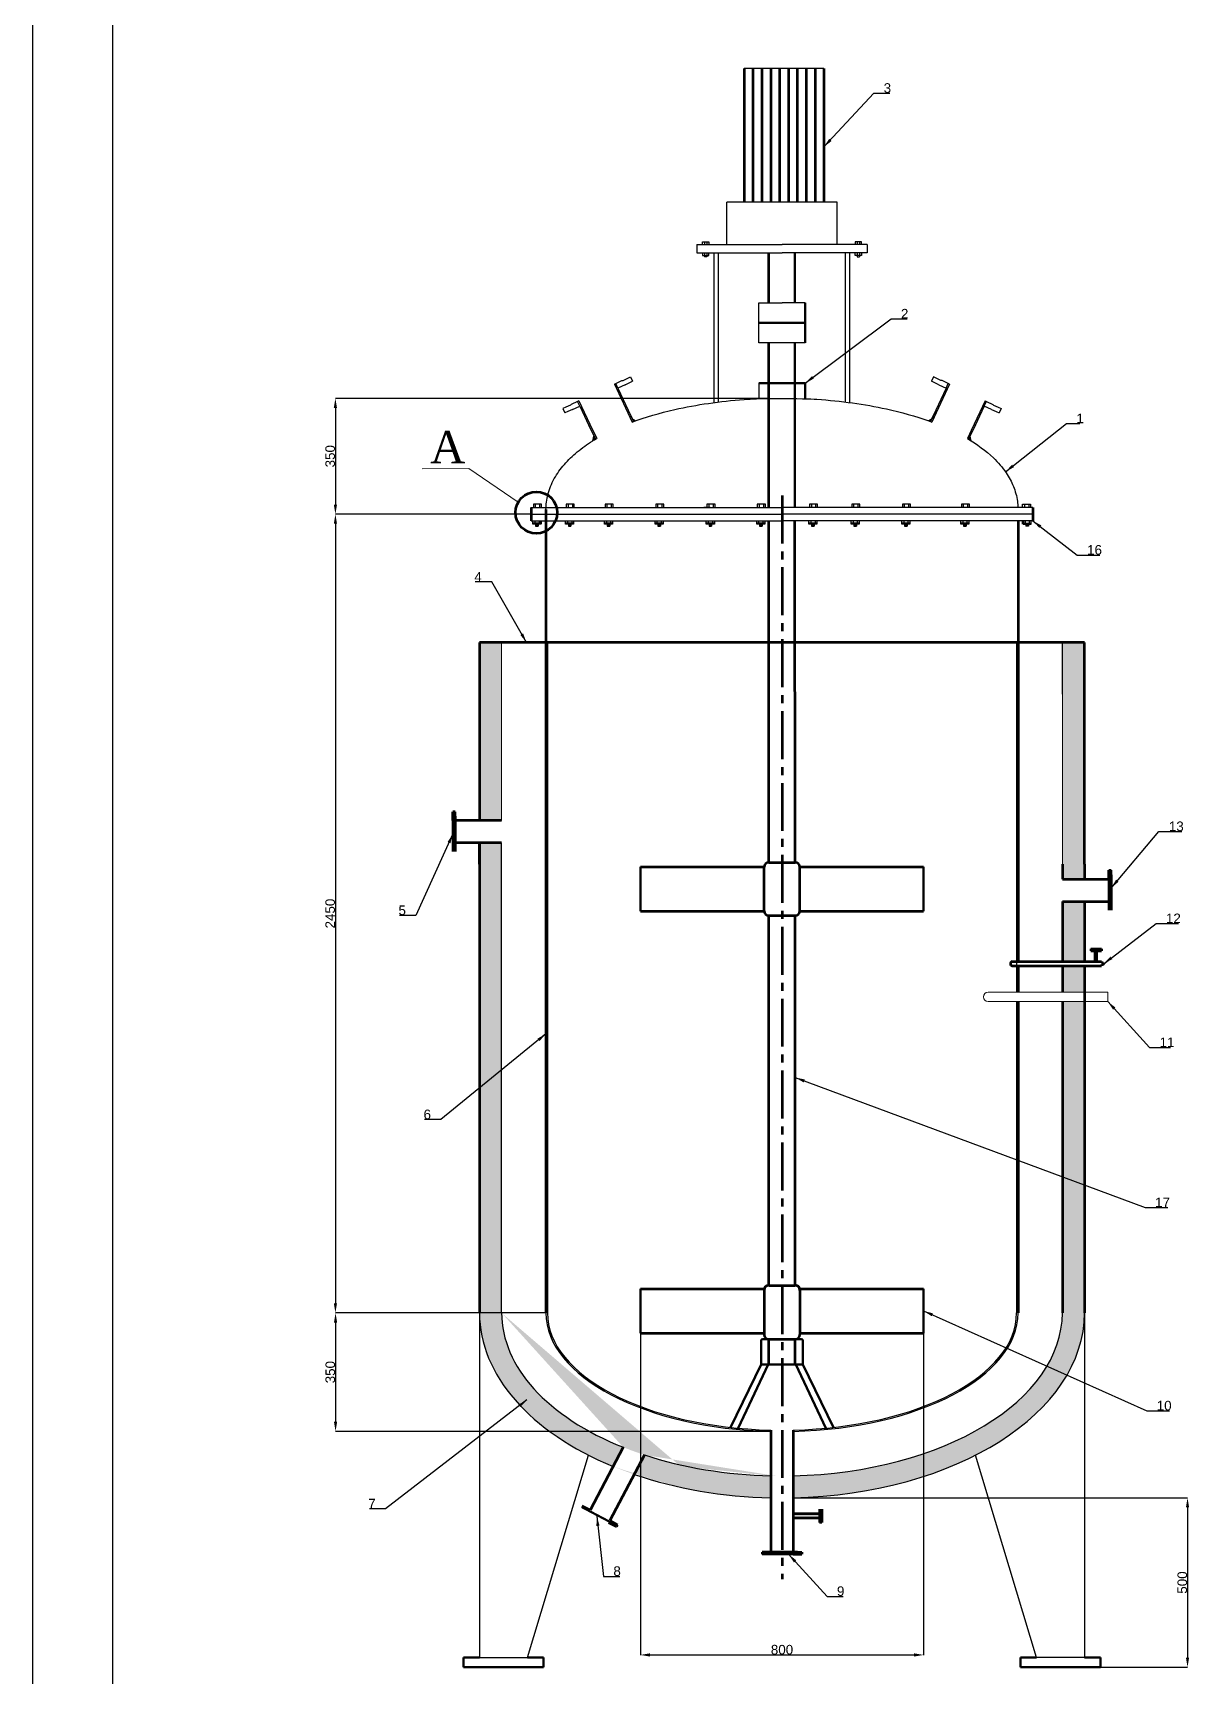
# Model space of a CAD drawing. Header units: inches. Extents: x 102447 to 288095, y 37526 to 105682.
# Drawn here: x 119147 to 122764, y 85392 to 90535 of the extents above; entities that cross this region are included whole.
import ezdxf

# ---------------------------------------------------------------- set-up
doc = ezdxf.new("R2010")
doc.units = ezdxf.units.IN
doc.header["$LTSCALE"] = 200
doc.header["$MEASUREMENT"] = 0
doc.linetypes.add('CENTER2', pattern=[1.125, 0.75, -0.125, 0.125, -0.125])
doc.linetypes.add('HIDDENX2', pattern=[0.75, 0.5, -0.25])
for name, color, linetype, lineweight in [('chinh', 7, 'Continuous', 50), ('DAY_THAN', 90, 'Continuous', 50), ('duong khuat', 3, 'HIDDENX2', 25), ('khuat', 50, 'Continuous', 50), ('KI HIEU', 40, 'Continuous', 25), ('Net ghi kich thuoc', 30, 'Continuous', 20), ('tam', 211, 'CENTER2', 18)]:
    doc.layers.add(name, color=color, linetype=linetype, lineweight=lineweight)
doc.layers.add('EQUIP', color=3, linetype='Continuous')
doc.layers.add('EQUIPMENT', color=7, linetype='Continuous')
doc.styles.add('Love', font='Font - TrueType - Times New Roman.ttf', dxfattribs={"oblique": 15, "height": 0.5})
doc.styles.get("Standard").update_dxf_attribs({"font": 'Font - TrueType - Arial.ttf'})
doc.dimstyles.new('chu_o_nam', dxfattribs={"dimtxt": 0.5, "dimasz": 1, "dimexe": 1.5, "dimexo": 0, "dimgap": 0.2, "dimtad": 1, "dimtoh": 1, "dimtxsty": 'Love', "dimblk": 'OPEN', "dimcen": 2.5, "dimclrd": 256, "dimclre": 256, "dimadec": 0, "dimazin": 0, "dimtfac": 1, "dimtmove": 0, "dimatfit": 1, "dimldrblk": 'OPEN', "dimfxl": 1, "dimlwd": -1, "dimarcsym": 0})
doc.dimstyles.get("Standard").update_dxf_attribs({"dimtxt": 30, "dimasz": 30, "dimexe": 0.18, "dimexo": 0.0625, "dimgap": 1, "dimtad": 1, "dimtoh": 1, "dimdec": 0, "dimzin": 0, "dimdsep": 46, "dimtxsty": 'Standard', "dimcen": 0.09, "dimadec": 0, "dimazin": 0, "dimtfac": 1, "dimtdec": 0, "dimtofl": 0, "dimtmove": 0, "dimatfit": 3, "dimfxl": 1, "dimtolj": 1, "dimtzin": 0, "dimarcsym": 0})

# ---------------------------------------------------------------- blocks, each defined once
blk = doc.blocks.new('_Open')
at = {"color": 0, "linetype": 'ByBlock', "lineweight": -2}
for p, q in [((-1, 0.2), (0, 0)), ((-1, -0.2), (0, 0)), ((0, 0), (-1, 0))]:
    blk.add_line(p, q, dxfattribs=at)
blk = doc.blocks.new('*D85')
at = {"layer": 'Defpoints', "color": 0, "transparency": 16777216}
for p in [(121047.2, 86465.3), (121933.1, 86465.3), (121933.1, 85457.9)]:
    blk.add_point(p, dxfattribs=at)
at = {"layer": 'EQUIP', "color": 0, "lineweight": -2, "transparency": 16777216}
for p, q in [((121047.2, 86465.3), (121047.2, 85457.7)), ((121933.1, 86465.3), (121933.1, 85457.7)), ((121077.2, 85457.9), (121903.1, 85457.9))]:
    blk.add_line(p, q, dxfattribs=at)
at = {"layer": 'EQUIP', "color": 0, "transparency": 16777216}
for points in [[(121077.2, 85462.9), (121077.2, 85452.9), (121047.2, 85457.9)], [(121903.1, 85462.9), (121903.1, 85452.9), (121933.1, 85457.9)]]:
    blk.add_solid(points, dxfattribs=at)
at = {"layer": 'EQUIP', "color": 0, "transparency": 16777216, "insert": (121490.2, 85474.2), "char_height": 30, "attachment_point": 5}
blk.add_mtext('\\A1;800', dxfattribs=at)
blk = doc.blocks.new('*D86')
at = {"layer": 'Defpoints', "color": 0, "transparency": 16777216}
for p in [(121524.8, 85949.5), (122486.5, 85419.5), (122758.8, 85419.5)]:
    blk.add_point(p, dxfattribs=at)
at = {"layer": 'EQUIP', "color": 0, "lineweight": -2, "transparency": 16777216}
for p, q in [((121524.9, 85949.5), (122759, 85949.5)), ((122758.8, 85919.5), (122758.8, 85449.5)), ((122486.6, 85419.5), (122759, 85419.5))]:
    blk.add_line(p, q, dxfattribs=at)
at = {"layer": 'EQUIP', "color": 0, "transparency": 16777216}
for points in [[(122753.8, 85919.5), (122763.8, 85919.5), (122758.8, 85949.5)], [(122753.8, 85449.5), (122763.8, 85449.5), (122758.8, 85419.5)]]:
    blk.add_solid(points, dxfattribs=at)
at = {"layer": 'EQUIP', "color": 0, "transparency": 16777216, "insert": (122742.5, 85684.5), "char_height": 30, "attachment_point": 5, "rotation": 90}
blk.add_mtext('\\A1;500', dxfattribs=at)
blk = doc.blocks.new('*D87')
at = {"layer": 'Defpoints', "color": 0, "transparency": 16777216}
for p in [(120751.8, 86528.2), (120093.5, 86157.6), (121455.5, 86157.6)]:
    blk.add_point(p, dxfattribs=at)
at = {"layer": 'EQUIP', "color": 0, "lineweight": -2, "transparency": 16777216}
for p, q in [((120751.7, 86528.2), (120093.3, 86528.2)), ((120093.5, 86498.2), (120093.5, 86187.6)), ((121455.4, 86157.6), (120093.3, 86157.6))]:
    blk.add_line(p, q, dxfattribs=at)
at = {"layer": 'EQUIP', "color": 0, "transparency": 16777216}
for points in [[(120088.5, 86498.2), (120098.5, 86498.2), (120093.5, 86528.2)], [(120088.5, 86187.6), (120098.5, 86187.6), (120093.5, 86157.6)]]:
    blk.add_solid(points, dxfattribs=at)
at = {"layer": 'EQUIP', "color": 0, "transparency": 16777216, "insert": (120077.2, 86342.9), "char_height": 30, "attachment_point": 5, "rotation": 90}
blk.add_mtext('\\A1;350', dxfattribs=at)
blk = doc.blocks.new('*D88')
at = {"layer": 'Defpoints', "color": 0, "transparency": 16777216}
for p in [(120705.8, 89028.3), (120093.1, 86528.2), (120751.8, 86528.2)]:
    blk.add_point(p, dxfattribs=at)
at = {"layer": 'EQUIP', "color": 0, "lineweight": -2, "transparency": 16777216}
for p, q in [((120705.8, 89028.3), (120092.9, 89028.3)), ((120093.1, 88998.3), (120093.1, 86558.2)), ((120751.7, 86528.2), (120092.9, 86528.2))]:
    blk.add_line(p, q, dxfattribs=at)
at = {"layer": 'EQUIP', "color": 0, "transparency": 16777216}
for points in [[(120088.1, 88998.3), (120098.1, 88998.3), (120093.1, 89028.3)], [(120088.1, 86558.2), (120098.1, 86558.2), (120093.1, 86528.2)]]:
    blk.add_solid(points, dxfattribs=at)
at = {"layer": 'EQUIP', "color": 0, "transparency": 16777216, "insert": (120076.8, 87778.2), "char_height": 30, "attachment_point": 5, "rotation": 90}
blk.add_mtext('\\A1;2450', dxfattribs=at)
blk = doc.blocks.new('*D89')
at = {"layer": 'Defpoints', "color": 0, "transparency": 16777216}
for p in [(121449, 89390.7), (120093.1, 89028.3), (120705.8, 89028.3)]:
    blk.add_point(p, dxfattribs=at)
at = {"layer": 'EQUIP', "color": 0, "lineweight": -2, "transparency": 16777216}
for p, q in [((121448.9, 89390.7), (120092.9, 89390.7)), ((120093.1, 89360.7), (120093.1, 89058.3)), ((120705.8, 89028.3), (120092.9, 89028.3))]:
    blk.add_line(p, q, dxfattribs=at)
at = {"layer": 'EQUIP', "color": 0, "transparency": 16777216}
for points in [[(120088.1, 89360.7), (120098.1, 89360.7), (120093.1, 89390.7)], [(120088.1, 89058.3), (120098.1, 89058.3), (120093.1, 89028.3)]]:
    blk.add_solid(points, dxfattribs=at)
at = {"layer": 'EQUIP', "color": 0, "transparency": 16777216, "insert": (120076.8, 89209.5), "char_height": 30, "attachment_point": 5, "rotation": 90}
blk.add_mtext('\\A1;350', dxfattribs=at)

msp = doc.modelspace()

# ---------------------------------------------------------------- hatches: boundary and pattern name
at = {"linetype": 'Continuous'}
for points in [[(121034.3, 89321.2), (121025.6, 89317.9), (121020, 89329.9)], [(121946.1, 89321.2), (121954.8, 89317.9), (121960.4, 89329.9)], [(120898.5, 89257.7), (120901.9, 89272.1), (120906.4, 89262.5)], [(122081.9, 89257.7), (122078.6, 89272.1), (122074, 89262.5)]]:
    msp.add_hatch(color=0, dxfattribs=at).paths.add_polyline_path(points)
at = {"layer": 'Net ghi kich thuoc'}
h = msp.add_hatch(dxfattribs=at)
h.set_pattern_fill('CROSS', color=256, scale=100)
h.set_pattern_definition([(0, (-21024.31, -708.567), (25, 25), [12.5, -37.5]), (90, (-21018.06, -714.817), (-25, 25), [12.5, -37.5])])
edge = h.paths.add_edge_path()
edge.add_line((120613.1, 87999.8), (120543.9, 87999.8))
edge.add_line((120543.9, 87999.8), (120543.8, 86528.5))
edge.add_ellipse((121490.2, 86528.3), major_axis=(-946.3, 0), ratio=0.611964, start_angle=359.9951, end_angle=416.0814)
edge.add_line((120962.1, 86047.7), (120993.8, 86107.7))
edge.add_ellipse((121490.2, 86528.2), major_axis=(-877, 0), ratio=0.581519, start_angle=359.9998, end_angle=415.5313, ccw=False)
edge.add_line((120613.1, 86528.2), (120613.1, 87999.8))
edge = h.paths.add_edge_path()
edge.add_ellipse((121490.2, 86528.2), major_axis=(-877, 0), ratio=0.581519, start_angle=420.5993, end_angle=447.7346, ccw=False)
edge.add_line((121059.6, 86083.8), (121027.5, 86023.1))
edge.add_ellipse((121490.2, 86528.3), major_axis=(-946.3, 0), ratio=0.611964, start_angle=420.7319, end_angle=447.9007)
edge.add_line((121455.5, 85949.5), (121455.5, 86018.6))
edge = h.paths.add_edge_path()
edge.add_ellipse((121490.2, 86528.3), major_axis=(-946.3, 0), ratio=0.611964, start_angle=452.0993, end_angle=540)
edge.add_line((122436.5, 86528.3), (122436.5, 87496.4))
edge.add_line((122436.5, 87496.4), (122436.5, 87503))
edge.add_line((122436.5, 87503), (122367.2, 87503))
edge.add_line((122367.2, 87503), (122367.2, 87496.4))
edge.add_line((122367.2, 87496.4), (122367.2, 86528.2))
edge.add_ellipse((121490.2, 86528.2), major_axis=(-877, 0), ratio=0.581519, start_angle=452.2652, end_angle=540, ccw=False)
edge.add_line((121524.8, 86018.6), (121524.8, 85949.5))
h.paths.add_polyline_path([(122436.5, 87816.4), (122367.2, 87816.4), (122367.2, 87628.1), (122436.5, 87628.1)])
h.paths.add_polyline_path([(122436.5, 88464.7), (122436.5, 88626.5), (122367.2, 88626.5), (122367.2, 88464.7), (122367.2, 87933.1), (122367.2, 87885.7), (122436.5, 87885.7), (122436.5, 87933.1)])
h.paths.add_polyline_path([(120613.1, 88559.9, 0.105706), (120543.9, 88606.9), (120543.9, 88236.2, 0.105741), (120613.1, 88283.2)])
h.paths.add_polyline_path([(120613.1, 88626.6), (120543.9, 88626.6), (120543.9, 88606.9, -0.105706), (120613.1, 88559.9)])
h.paths.add_polyline_path([(120613.1, 88283.2, -0.105741), (120543.9, 88236.2), (120543.9, 88069.1), (120613.1, 88069.1)])
h.paths.add_polyline_path([(122436.5, 87614.2), (122367.2, 87614.2), (122367.2, 87531.9), (122436.5, 87531.9)])

# ---------------------------------------------------------------- linework, layer by layer
for p, q in [((119146.7, 82374.3), (119146.7, 91084.3)), ((119396.7, 82524.3), (119396.7, 90934.3)), ((121621.2, 90422.5), (121371.6, 90422.5)), ((121663, 90004.2), (121317.3, 90004.2)), ((121317.3, 89872.2), (121317.3, 90004.2)), ((121663, 89872.2), (121663, 90004.2)), ((121223.7, 89872.2), (121490.2, 89872.2)), ((121223.7, 89872.2), (121223.7, 89845.6)), ((121241.3, 89872.2), (121241.3, 89880.1)), ((121241.3, 89880.1), (121261.3, 89880.1)), ((121247.3, 89880.1), (121247.3, 89872.2)), ((121255.3, 89880.1), (121255.3, 89872.2)), ((121261.3, 89880.1), (121261.3, 89872.2)), ((121756.8, 89872.2), (121490.2, 89872.2)), ((121739.1, 89880.1), (121719.2, 89880.1)), ((121719.2, 89880.1), (121719.2, 89872.2)), ((121725.1, 89880.1), (121725.1, 89872.2)), ((121733.1, 89880.1), (121733.1, 89872.2)), ((121739.1, 89872.2), (121739.1, 89880.1)), ((121756.8, 89872.2), (121756.8, 89845.6)), ((121223.7, 89845.6), (121490.2, 89845.6)), ((121223.7, 89845.6), (121490.2, 89845.6)), ((121241.3, 89845.6), (121241.3, 89837.6)), ((121241.3, 89837.6), (121261.3, 89837.6)), ((121247.3, 89845.6), (121247.3, 89833.8)), ((121255.3, 89833.8), (121247.3, 89833.8)), ((121255.3, 89845.6), (121255.3, 89833.8)), ((121261.3, 89837.6), (121261.3, 89845.6)), ((121278.4, 89377.5), (121278.4, 89845.6)), ((121291.9, 89379.2), (121291.9, 89845.6)), ((121756.8, 89845.6), (121490.2, 89845.6)), ((121756.8, 89845.6), (121490.2, 89845.6)), ((121688.6, 89379.2), (121688.6, 89845.6)), ((121702, 89377.5), (121702, 89845.6)), ((121719.2, 89837.6), (121719.2, 89845.6)), ((121739.1, 89837.6), (121719.2, 89837.6)), ((121725.1, 89845.6), (121725.1, 89833.8)), ((121725.1, 89833.8), (121733.1, 89833.8)), ((121733.1, 89845.6), (121733.1, 89833.8)), ((121739.1, 89845.6), (121739.1, 89837.6)), ((121417.5, 89564.6), (121417.5, 89689.4)), ((121417.5, 89689.4), (121490.2, 89689.4)), ((121562.9, 89689.4), (121490.2, 89689.4)), ((121562.9, 89564.6), (121417.5, 89564.6)), ((121417.5, 89438.4), (121417.5, 89389.6)), ((120705.8, 89049.1), (121490.2, 89049.1)), ((120705.8, 89028.3), (121490.2, 89028.3)), ((120737.8, 89059.7), (120712.6, 89059.7)), ((120712.6, 89059.7), (120712.6, 89049.1)), ((120718.5, 89059.7), (120718.5, 89049.1)), ((120731.8, 89059.7), (120731.8, 89049.1)), ((120737.8, 89049.1), (120737.8, 89059.7)), ((120840.3, 89059.7), (120815, 89059.7)), ((120815, 89059.7), (120815, 89049.1)), ((120821, 89059.7), (120821, 89049.1)), ((120834.3, 89059.7), (120834.3, 89049.1)), ((120840.3, 89049.1), (120840.3, 89059.7)), ((120961.9, 89059.7), (120936.6, 89059.7)), ((120936.6, 89059.7), (120936.6, 89049.1)), ((120942.6, 89059.7), (120942.6, 89049.1)), ((120955.9, 89059.7), (120955.9, 89049.1)), ((120961.9, 89049.1), (120961.9, 89059.7)), ((121120.3, 89059.7), (121095, 89059.7)), ((121095, 89059.7), (121095, 89049.1)), ((121101, 89059.7), (121101, 89049.1)), ((121114.3, 89059.7), (121114.3, 89049.1)), ((121120.3, 89049.1), (121120.3, 89059.7)), ((121265.3, 89049.1), (121245.3, 89049.1)), ((121280.6, 89059.7), (121255.3, 89059.7)), ((121255.3, 89059.7), (121255.3, 89049.1)), ((121261.3, 89059.7), (121261.3, 89049.1)), ((121274.6, 89059.7), (121274.6, 89049.1)), ((121280.6, 89049.1), (121280.6, 89059.7)), ((121438.3, 89059.7), (121413, 89059.7)), ((121413, 89059.7), (121413, 89049.1)), ((121419, 89059.7), (121419, 89049.1)), ((121432.3, 89059.7), (121432.3, 89049.1)), ((121438.3, 89049.1), (121438.3, 89059.7)), ((122274.6, 89049.1), (121490.2, 89049.1)), ((122274.6, 89028.3), (121490.2, 89028.3)), ((121601.3, 89059.7), (121576.1, 89059.7)), ((121576.1, 89059.7), (121576.1, 89049.1)), ((121582, 89059.7), (121582, 89049.1)), ((121595.3, 89059.7), (121595.3, 89049.1)), ((121601.3, 89049.1), (121601.3, 89059.7)), ((121733.6, 89059.7), (121708.3, 89059.7)), ((121708.3, 89059.7), (121708.3, 89049.1)), ((121714.3, 89059.7), (121714.3, 89049.1)), ((121727.6, 89059.7), (121727.6, 89049.1)), ((121733.6, 89049.1), (121733.6, 89059.7)), ((121892, 89059.7), (121866.8, 89059.7)), ((121866.8, 89059.7), (121866.8, 89049.1)), ((121872.8, 89059.7), (121872.8, 89049.1)), ((121886.1, 89059.7), (121886.1, 89049.1)), ((121892, 89049.1), (121892, 89059.7)), ((122076.5, 89059.7), (122051.3, 89059.7)), ((122051.3, 89059.7), (122051.3, 89049.1)), ((122057.2, 89059.7), (122057.2, 89049.1)), ((122070.6, 89059.7), (122070.6, 89049.1)), ((122076.5, 89049.1), (122076.5, 89059.7)), ((122242.6, 89049.1), (122242.6, 89059.7)), ((122242.6, 89059.7), (122267.9, 89059.7)), ((122248.6, 89059.7), (122248.6, 89049.1)), ((122261.9, 89059.7), (122261.9, 89049.1)), ((122267.9, 89059.7), (122267.9, 89049.1)), ((120705.8, 89007.5), (121377.2, 89007.5)), ((120705.8, 89007.5), (121490.2, 89007.5)), ((120710.7, 88996.8), (120710.7, 89007.5)), ((120736, 88999.5), (120710.7, 88999.5)), ((120736, 88996.8), (120710.7, 88996.8)), ((120716.7, 89007.5), (120716.7, 88996.8)), ((120719.3, 88996.8), (120719.3, 88990.6)), ((120719.3, 88996.3), (120727.3, 88995.1)), ((120719.3, 88995.6), (120727.3, 88994.4)), ((120719.3, 88995), (120727.3, 88993.8)), ((120719.3, 88994.3), (120727.3, 88993.1)), ((120719.3, 88993.6), (120727.3, 88992.4)), ((120719.3, 88992.9), (120727.3, 88991.7)), ((120719.3, 88992.3), (120727.3, 88991.1)), ((120719.3, 88990.6), (120727.3, 88990.6)), ((120720.2, 88996.8), (120727.3, 88995.8)), ((120724.7, 88996.8), (120727.3, 88996.4)), ((120727.3, 88996.8), (120727.3, 88990.6)), ((120730, 89007.5), (120730, 88996.8)), ((120813.2, 88996.8), (120813.2, 89007.5)), ((120838.4, 88999.5), (120813.2, 88999.5)), ((120838.4, 88996.8), (120813.2, 88996.8)), ((120819.1, 89007.5), (120819.1, 88996.8)), ((120821.8, 88996.8), (120821.8, 88990.6)), ((120821.8, 88996.3), (120829.8, 88995.1)), ((120821.8, 88995.6), (120829.8, 88994.4)), ((120821.8, 88995), (120829.8, 88993.8)), ((120821.8, 88994.3), (120829.8, 88993.1)), ((120821.8, 88993.6), (120829.8, 88992.4)), ((120821.8, 88992.9), (120829.8, 88991.7)), ((120821.8, 88992.3), (120829.8, 88991.1)), ((120821.8, 88990.6), (120829.8, 88990.6)), ((120822.7, 88996.8), (120829.8, 88995.8)), ((120827.2, 88996.8), (120829.8, 88996.4)), ((120829.8, 88996.8), (120829.8, 88990.6)), ((120832.5, 89007.5), (120832.5, 88996.8)), ((120838.4, 89007.5), (120838.4, 88996.8)), ((120934.7, 88996.8), (120934.7, 89007.5)), ((120960, 88999.5), (120934.7, 88999.5)), ((120960, 88996.8), (120934.7, 88996.8)), ((120940.7, 89007.5), (120940.7, 88996.8)), ((120943.4, 88996.8), (120943.4, 88990.6)), ((120943.4, 88996.3), (120951.4, 88995.1)), ((120943.4, 88995.6), (120951.4, 88994.4)), ((120943.4, 88995), (120951.4, 88993.8)), ((120943.4, 88994.3), (120951.4, 88993.1)), ((120943.4, 88993.6), (120951.4, 88992.4)), ((120943.4, 88992.9), (120951.4, 88991.7)), ((120943.4, 88992.3), (120951.4, 88991.1)), ((120943.4, 88990.6), (120951.4, 88990.6)), ((120944.3, 88996.8), (120951.4, 88995.8)), ((120948.7, 88996.8), (120951.4, 88996.4)), ((120951.4, 88996.8), (120951.4, 88990.6)), ((120954, 89007.5), (120954, 88996.8)), ((120960, 89007.5), (120960, 88996.8)), ((121093.2, 88996.8), (121093.2, 89007.5)), ((121118.4, 88999.5), (121093.2, 88999.5)), ((121118.4, 88996.8), (121093.2, 88996.8)), ((121099.1, 89007.5), (121099.1, 88996.8)), ((121101.8, 88996.8), (121101.8, 88990.6)), ((121101.8, 88996.3), (121109.8, 88995.1)), ((121101.8, 88995.6), (121109.8, 88994.4)), ((121101.8, 88995), (121109.8, 88993.8)), ((121101.8, 88994.3), (121109.8, 88993.1)), ((121101.8, 88993.6), (121109.8, 88992.4)), ((121101.8, 88992.9), (121109.8, 88991.7)), ((121101.8, 88992.3), (121109.8, 88991.1)), ((121101.8, 88990.6), (121109.8, 88990.6)), ((121102.7, 88996.8), (121109.8, 88995.8)), ((121107.2, 88996.8), (121109.8, 88996.4)), ((121109.8, 88996.8), (121109.8, 88990.6)), ((121112.4, 89007.5), (121112.4, 88996.8)), ((121118.4, 89007.5), (121118.4, 88996.8)), ((121253.4, 88996.8), (121253.4, 89007.5)), ((121278.7, 88999.5), (121253.4, 88999.5)), ((121278.7, 88996.8), (121253.4, 88996.8)), ((121259.4, 89007.5), (121259.4, 88996.8)), ((121262.1, 88996.8), (121262.1, 88990.6)), ((121262.1, 88996.3), (121270.1, 88995.1)), ((121262.1, 88995.6), (121270.1, 88994.4)), ((121262.1, 88995), (121270.1, 88993.8)), ((121262.1, 88994.3), (121270.1, 88993.1)), ((121262.1, 88993.6), (121270.1, 88992.4)), ((121262.1, 88992.9), (121270.1, 88991.7)), ((121262.1, 88992.3), (121270.1, 88991.1)), ((121262.1, 88990.6), (121270.1, 88990.6)), ((121263, 88996.8), (121270.1, 88995.8)), ((121267.4, 88996.8), (121270.1, 88996.4)), ((121270.1, 88996.8), (121270.1, 88990.6)), ((121272.7, 89007.5), (121272.7, 88996.8)), ((121278.7, 89007.5), (121278.7, 88996.8)), ((121411.1, 88996.8), (121411.1, 89007.5)), ((121436.4, 88999.5), (121411.1, 88999.5)), ((121436.4, 88996.8), (121411.1, 88996.8)), ((121417.1, 89007.5), (121417.1, 88996.8)), ((121419.8, 88996.8), (121419.8, 88990.6)), ((121419.8, 88996.3), (121427.8, 88995.1)), ((121419.8, 88995.6), (121427.8, 88994.4)), ((121419.8, 88995), (121427.8, 88993.8)), ((121419.8, 88994.3), (121427.8, 88993.1)), ((121419.8, 88993.6), (121427.8, 88992.4)), ((121419.8, 88992.9), (121427.8, 88991.7)), ((121419.8, 88992.3), (121427.8, 88991.1)), ((121419.8, 88990.6), (121427.8, 88990.6)), ((121420.7, 88996.8), (121427.8, 88995.8)), ((121425.1, 88996.8), (121427.8, 88996.4)), ((121427.8, 88996.8), (121427.8, 88990.6)), ((121430.4, 89007.5), (121430.4, 88996.8)), ((121436.4, 89007.5), (121436.4, 88996.8)), ((122274.6, 89007.5), (121490.2, 89007.5)), ((121574.2, 88996.8), (121574.2, 89007.5)), ((121599.5, 88999.5), (121574.2, 88999.5)), ((121599.5, 88996.8), (121574.2, 88996.8)), ((121580.2, 89007.5), (121580.2, 88996.8)), ((121582.8, 88996.8), (121582.8, 88990.6)), ((121582.8, 88996.3), (121590.8, 88995.1)), ((121582.8, 88995.6), (121590.8, 88994.4)), ((121582.8, 88995), (121590.8, 88993.8)), ((121582.8, 88994.3), (121590.8, 88993.1)), ((121582.8, 88993.6), (121590.8, 88992.4)), ((121582.8, 88992.9), (121590.8, 88991.7)), ((121582.8, 88992.3), (121590.8, 88991.1)), ((121582.8, 88990.6), (121590.8, 88990.6)), ((121583.7, 88996.8), (121590.8, 88995.8)), ((121588.2, 88996.8), (121590.8, 88996.4)), ((121590.8, 88996.8), (121590.8, 88990.6)), ((121593.5, 89007.5), (121593.5, 88996.8)), ((121599.5, 89007.5), (121599.5, 88996.8)), ((122274.6, 89007.5), (121603.2, 89007.5)), ((121706.5, 88996.8), (121706.5, 89007.5)), ((121731.7, 88999.5), (121706.5, 88999.5)), ((121731.7, 88996.8), (121706.5, 88996.8)), ((121712.4, 89007.5), (121712.4, 88996.8)), ((121715.1, 88996.8), (121715.1, 88990.6)), ((121715.1, 88996.3), (121723.1, 88995.1)), ((121715.1, 88995.6), (121723.1, 88994.4)), ((121715.1, 88995), (121723.1, 88993.8)), ((121715.1, 88994.3), (121723.1, 88993.1)), ((121715.1, 88993.6), (121723.1, 88992.4)), ((121715.1, 88992.9), (121723.1, 88991.7)), ((121715.1, 88992.3), (121723.1, 88991.1)), ((121715.1, 88990.6), (121723.1, 88990.6)), ((121716, 88996.8), (121723.1, 88995.8)), ((121720.5, 88996.8), (121723.1, 88996.4)), ((121723.1, 88996.8), (121723.1, 88990.6)), ((121725.8, 89007.5), (121725.8, 88996.8)), ((121731.7, 89007.5), (121731.7, 88996.8)), ((121864.9, 88996.8), (121864.9, 89007.5)), ((121890.2, 88999.5), (121864.9, 88999.5)), ((121890.2, 88996.8), (121864.9, 88996.8)), ((121870.9, 89007.5), (121870.9, 88996.8)), ((121873.5, 88996.8), (121873.5, 88990.6)), ((121873.5, 88996.3), (121881.5, 88995.1)), ((121873.5, 88995.6), (121881.5, 88994.4)), ((121873.5, 88995), (121881.5, 88993.8)), ((121873.5, 88994.3), (121881.5, 88993.1)), ((121873.5, 88993.6), (121881.5, 88992.4)), ((121873.5, 88992.9), (121881.5, 88991.7)), ((121873.5, 88992.3), (121881.5, 88991.1)), ((121873.5, 88990.6), (121881.5, 88990.6)), ((121874.4, 88996.8), (121881.5, 88995.8)), ((121878.9, 88996.8), (121881.5, 88996.4)), ((121881.5, 88996.8), (121881.5, 88990.6)), ((121884.2, 89007.5), (121884.2, 88996.8)), ((121890.2, 89007.5), (121890.2, 88996.8)), ((122049.4, 88996.8), (122049.4, 89007.5)), ((122074.7, 88999.5), (122049.4, 88999.5)), ((122074.7, 88996.8), (122049.4, 88996.8)), ((122055.4, 89007.5), (122055.4, 88996.8)), ((122058, 88996.8), (122058, 88990.6)), ((122058, 88996.3), (122066, 88995.1)), ((122058, 88995.6), (122066, 88994.4)), ((122058, 88995), (122066, 88993.8)), ((122058, 88994.3), (122066, 88993.1)), ((122058, 88993.6), (122066, 88992.4)), ((122058, 88992.9), (122066, 88991.7)), ((122058, 88992.3), (122066, 88991.1)), ((122058, 88990.6), (122066, 88990.6)), ((122058.9, 88996.8), (122066, 88995.8)), ((122063.4, 88996.8), (122066, 88996.4)), ((122066, 88996.8), (122066, 88990.6)), ((122068.7, 89007.5), (122068.7, 88996.8)), ((122074.7, 89007.5), (122074.7, 88996.8)), ((122244.5, 88999.5), (122269.8, 88999.5)), ((122244.5, 88996.8), (122269.8, 88996.8)), ((122250.5, 89007.5), (122250.5, 88996.8)), ((122253.1, 88996.8), (122253.1, 88990.6)), ((122260.2, 88996.8), (122253.1, 88995.8)), ((122255.8, 88996.8), (122253.1, 88996.4)), ((122261.1, 88996.3), (122253.1, 88995.1)), ((122261.1, 88995.6), (122253.1, 88994.4)), ((122261.1, 88995), (122253.1, 88993.8)), ((122261.1, 88994.3), (122253.1, 88993.1)), ((122261.1, 88993.6), (122253.1, 88992.4)), ((122261.1, 88992.9), (122253.1, 88991.7)), ((122261.1, 88992.3), (122253.1, 88991.1)), ((122261.1, 88990.6), (122253.1, 88990.6)), ((122261.1, 88996.8), (122261.1, 88990.6)), ((122263.8, 89007.5), (122263.8, 88996.8)), ((122269.8, 88996.8), (122269.8, 89007.5)), ((120756.2, 88626.6), (120756.2, 86528.3)), ((122224.1, 88626.5), (122224.1, 87531.9)), ((122367.2, 88464.7), (122367.2, 88626.4)), ((120613.1, 86528.2), (120613.1, 87999.8)), ((122224.1, 87503), (122224.1, 86528.3)), ((120543.9, 86528.3), (120543.9, 85449.5)), ((122436.5, 86528.3), (122436.5, 85449.5)), ((120693.9, 85449.5), (120885.3, 86082.9)), ((122286.5, 85449.5), (122095.1, 86082.9)), ((120543.9, 85449.5), (120693.9, 85449.5)), ((122436.5, 85449.5), (122286.5, 85449.5))]:
    msp.add_line(p, q)
at = {"lineweight": 70}
for p, q in [((121371.6, 90422.5), (121371.6, 90004.2)), ((121399.3, 90422.5), (121399.3, 90004.2)), ((121427.1, 90422.5), (121427.1, 90004.2)), ((121454.8, 90422.5), (121454.8, 90004.2)), ((121482.5, 90422.5), (121482.5, 90004.2)), ((121510.3, 90422.5), (121510.3, 90004.2)), ((121538, 90422.5), (121538, 90004.2)), ((121565.7, 90422.5), (121565.7, 90004.2)), ((121593.5, 90422.5), (121593.5, 90004.2)), ((121621.2, 90422.5), (121621.2, 90004.2)), ((120705.8, 89049.1), (120705.8, 89007.5)), ((120751.8, 89042.4), (120751.8, 88626.6)), ((122274.6, 89049.1), (122274.6, 89007.5)), ((120736, 88996.8), (120736, 89007.5)), ((122228.5, 89007.5), (122228.5, 88626.4)), ((122244.5, 88996.8), (122244.5, 89007.5)), ((122436.5, 88626.4), (120543.9, 88626.6)), ((120543.9, 88626.4), (120543.9, 88069.1)), ((120751.8, 88626.6), (120751.8, 86528.3)), ((122228.5, 88626.5), (122228.5, 87838.3)), ((122436.5, 88464.7), (122436.5, 88626.4)), ((122436.5, 87933.1), (122436.5, 88464.7)), ((120460.7, 88069.1), (120460.7, 88096.9)), ((120467.6, 88096.9), (120460.7, 88096.9)), ((120460.7, 88083), (120460.7, 88055.3)), ((120474.6, 88069.1), (120460.7, 88069.1)), ((120460.7, 88055.3), (120460.7, 88027.5)), ((120467.6, 88069.1), (120467.6, 88096.9)), ((120467.6, 88083), (120467.6, 88055.3)), ((120467.6, 88055.3), (120467.6, 88027.5)), ((120613.1, 88069.1), (120474.6, 88069.1)), ((120460.7, 88027.5), (120460.7, 87999.8)), ((120460.7, 87999.8), (120460.7, 87972.1)), ((120467.6, 88027.5), (120467.6, 87999.8)), ((120467.6, 87999.8), (120467.6, 87972.1)), ((120613.1, 87999.8), (120467.6, 87999.8)), ((120543.8, 87933.1), (120543.8, 87999.8)), ((120543.9, 87999.8), (120543.8, 86528.3)), ((121434.7, 87785.7), (121434.7, 87924.4)), ((121448.6, 87938.3), (121531.8, 87938.3)), ((121545.6, 87785.7), (121545.6, 87924.4)), ((122367.2, 87933.1), (122367.2, 87885.7)), ((122436.5, 87933.1), (122436.5, 87885.7)), ((122512.8, 87885.7), (122512.8, 87913.5)), ((122512.8, 87913.5), (122519.7, 87913.5)), ((122512.8, 87899.6), (122512.8, 87871.9)), ((122519.7, 87885.7), (122519.7, 87913.5)), ((122519.7, 87899.6), (122519.7, 87871.9)), ((122367.2, 87885.7), (122436.5, 87885.7)), ((122436.5, 87885.7), (122505.8, 87885.7)), ((122505.8, 87885.7), (122519.7, 87885.7)), ((122512.8, 87871.9), (122512.8, 87844.1)), ((122512.8, 87844.1), (122512.8, 87816.4)), ((122519.7, 87871.9), (122519.7, 87844.1)), ((122519.7, 87844.1), (122519.7, 87816.4)), ((122367.2, 87816.4), (122367.2, 87628.1)), ((122367.2, 87816.4), (122436.5, 87816.4)), ((122436.5, 87816.4), (122436.5, 87628.1)), ((122436.5, 87816.4), (122512.8, 87816.4)), ((122512.8, 87816.4), (122512.8, 87788.7)), ((122519.7, 87816.4), (122519.7, 87788.7)), ((121448.6, 87771.9), (121531.8, 87771.9)), ((122456, 87668.1), (122489.3, 87668.1)), ((122456, 87668.1), (122456, 87661.1)), ((122456, 87661.1), (122469.8, 87661.1)), ((122469.8, 87628.1), (122469.8, 87661.1)), ((122475.4, 87628.1), (122475.4, 87661.1)), ((122475.4, 87661.1), (122489.3, 87661.1)), ((122489.3, 87668.1), (122489.3, 87661.1)), ((122209.8, 87628.1), (122367.2, 87628.1)), ((122209.8, 87614.2), (122367.2, 87614.2)), ((122367.2, 87628.1), (122436.5, 87628.1)), ((122367.2, 87614.2), (122436.5, 87614.2)), ((122367.2, 87614.2), (122367.2, 87531.9)), ((122436.5, 87628.1), (122454.4, 87628.1)), ((122436.5, 87614.2), (122436.5, 87496.4)), ((122436.5, 87614.2), (122454.4, 87614.2)), ((122454.4, 87628.1), (122489.6, 87628.1)), ((122454.4, 87614.2), (122489.6, 87614.2)), ((122489.6, 87628.1), (122489.6, 87623.9)), ((122489.6, 87623.9), (122496, 87623.9)), ((122489.6, 87618.4), (122496, 87618.4)), ((122489.6, 87618.4), (122489.6, 87614.2)), ((122228.5, 87496.4), (122228.5, 86528.3)), ((122367.2, 87496.4), (122367.2, 86528.3)), ((122436.5, 87496.4), (122436.5, 86528.3)), ((121448.6, 86614.6), (121531.8, 86614.6)), ((121434.7, 86600.8), (121434.7, 86460.3)), ((121545.6, 86598.3), (121545.6, 86600.8)), ((121545.6, 86598.3), (121545.6, 86460.3)), ((121448.6, 86446.4), (121531.8, 86446.4)), ((121455.5, 86161.6), (121455.5, 85772.8)), ((121524.8, 86161.6), (121524.8, 85772.8)), ((120993.8, 86107.7), (120889.8, 85911)), ((121059.6, 86083.8), (120951.1, 85878.6)), ((120889.8, 85911), (120865.3, 85924)), ((121524.8, 85900.4), (121608, 85900.4)), ((121608, 85914.3), (121608, 85872.7)), ((121615, 85914.3), (121615, 85872.7)), ((120947.8, 85872.5), (120972.4, 85859.5)), ((120951.1, 85878.6), (120975.6, 85865.6)), ((120972.4, 85859.5), (120975.6, 85865.6)), ((121524.8, 85886.6), (121608, 85886.6)), ((121615, 85872.7), (121608, 85872.7)), ((121427.8, 85779.7), (121427.8, 85772.8)), ((121455.5, 85779.7), (121427.8, 85779.7)), ((121455.5, 85772.8), (121427.8, 85772.8)), ((121455.5, 85779.7), (121455.5, 85772.8)), ((121483.2, 85779.7), (121455.5, 85779.7)), ((121483.2, 85772.8), (121455.5, 85772.8)), ((121483.2, 85779.7), (121483.2, 85772.8)), ((121511, 85779.7), (121483.2, 85779.7)), ((121511, 85772.8), (121483.2, 85772.8)), ((121511, 85779.7), (121511, 85772.8)), ((121538.7, 85779.7), (121511, 85779.7)), ((121538.7, 85772.8), (121511, 85772.8)), ((121524.8, 85779.7), (121552.6, 85779.7)), ((121524.8, 85772.8), (121552.6, 85772.8)), ((121552.6, 85779.7), (121552.6, 85772.8))]:
    msp.add_line(p, q, dxfattribs=at)
at = {"color": 0, "linetype": 'Continuous'}
for p, q in [((120965.8, 89435.2), (120970, 89437.1)), ((120970, 89437.1), (120989.6, 89446.3)), ((120976.8, 89422.5), (120970, 89437.1)), ((120989.6, 89446.3), (120993.3, 89446.9)), ((120993.3, 89446.9), (121007.9, 89453.8)), ((120999.7, 89433.2), (121014.3, 89440)), ((121007.9, 89453.8), (121016.6, 89457.8)), ((121014.3, 89440), (121023, 89444.1)), ((121016.6, 89457.8), (121023, 89444.1)), ((121963.9, 89457.8), (121957.4, 89444.1)), ((121966.1, 89440), (121957.4, 89444.1)), ((121972.5, 89453.8), (121963.9, 89457.8)), ((121980.8, 89433.2), (121966.1, 89440)), ((121987.2, 89446.9), (121972.5, 89453.8)), ((121990.8, 89446.3), (121987.2, 89446.9)), ((122010.5, 89437.1), (121990.8, 89446.3)), ((122003.6, 89422.5), (122010.5, 89437.1)), ((122014.6, 89435.2), (122010.5, 89437.1)), ((120965.8, 89435.2), (121021.4, 89316.4)), ((120999.7, 89433.2), (120976.8, 89422.5)), ((120976.8, 89422.5), (121025.7, 89318)), ((122003.6, 89422.5), (121954.8, 89318)), ((122014.6, 89435.2), (121959.1, 89316.5)), ((121980.8, 89433.2), (122003.6, 89422.5)), ((120813.6, 89362.7), (120804.9, 89358.6)), ((120804.9, 89358.6), (120811.3, 89344.9)), ((120820, 89349), (120811.3, 89344.9)), ((120828.2, 89369.5), (120813.6, 89362.7)), ((120834.6, 89355.8), (120820, 89349)), ((120830.9, 89371.9), (120828.2, 89369.5)), ((120850.6, 89381.2), (120830.9, 89371.9)), ((120834.6, 89355.8), (120857.5, 89366.6)), ((120854.7, 89383.1), (120850.6, 89381.2)), ((120857.5, 89366.6), (120850.6, 89381.2)), ((120854.7, 89383.1), (120897.6, 89291.9)), ((120857.5, 89366.6), (120893.5, 89290)), ((121009.1, 89353.5), (121021.1, 89327.8)), ((121972.9, 89346), (121959, 89316.4)), ((121971.4, 89353.5), (121959.4, 89327.8)), ((122125.8, 89383.1), (122082.8, 89291.9)), ((122123, 89366.6), (122087, 89290)), ((122123, 89366.6), (122129.9, 89381.2)), ((122145.8, 89355.8), (122123, 89366.6)), ((122125.8, 89383.1), (122129.9, 89381.2)), ((122129.9, 89381.2), (122149.5, 89371.9)), ((122145.8, 89355.8), (122160.4, 89349)), ((122149.5, 89371.9), (122152.3, 89369.5)), ((122152.3, 89369.5), (122166.9, 89362.7)), ((122160.4, 89349), (122169.1, 89344.9)), ((122166.9, 89362.7), (122175.6, 89358.6)), ((122175.6, 89358.6), (122169.1, 89344.9)), ((120885.3, 89307.3), (120906.4, 89262.5)), ((120892.1, 89303.7), (120910.4, 89264.8)), ((122088.4, 89303.7), (122070.1, 89264.8)), ((122095.1, 89307.3), (122074, 89262.5)), ((120898.5, 89257.7), (120901.9, 89272.1)), ((120906.4, 89262.5), (120901.9, 89272)), ((120906.4, 89262.5), (120901.9, 89272)), ((122074, 89262.5), (122078.5, 89272)), ((122074, 89262.5), (122078.5, 89272)), ((122081.9, 89257.7), (122078.6, 89272.1))]:
    msp.add_line(p, q, dxfattribs=at)
at = {"lineweight": 70}
for centre, radius, start, end in [((121448.6, 87924.4), 13.9, 90, 180), ((121531.8, 87924.4), 13.9, 360, 90), ((121448.6, 87785.7), 13.9, 180, 270), ((121531.8, 87785.7), 13.9, 270, 360), ((122212.2, 87621.2), 7.33, 108.8952, 251.1048), ((122489.6, 87621.2), 6.93, 336.4218, 23.5782), ((121448.6, 86600.8), 13.9, 90, 180), ((121531.8, 86600.8), 13.9, 360, 90), ((121448.6, 86460.3), 13.9, 180, 270), ((121531.8, 86460.3), 13.9, 270, 0)]:
    msp.add_arc(centre, radius, start, end, dxfattribs=at)
for centre, major_axis, ratio, start_param, end_param in [((121490.2, 86528.3), (-946.3, 0), 0.611964, 6.2831, 7.261991), ((121490.2, 86528.2), (-877, 0), 0.581519, 6.282937, 7.252389), ((121490.2, 86528.2), (-738.4, 0), 0.502467, 6.283185, 7.807015), ((121490.2, 86528.2), (-733.9, 0), 0.500058, 0, 1.523546), ((121490.2, 86528.3), (-946.3, 0), 0.611964, 7.89062, 9.424778), ((121490.2, 86528.2), (-877, 0), 0.581519, 7.893517, 9.424778), ((121490.2, 86528.2), (-738.4, 0), 0.502467, 7.900948, 9.424778), ((121490.2, 86528.2), (-733.9, 0), 0.500058, 1.618048, 3.141593), ((121490.2, 86528.2), (-877, 0), 0.581519, 7.340843, 7.814443), ((121490.2, 86528.3), (-946.3, 0), 0.611964, 7.343157, 7.817343)]:
    msp.add_ellipse(centre, major_axis=major_axis, ratio=ratio, start_param=start_param, end_param=end_param)
for points, knots in [([(121021.4, 89316.5), (121062.7, 89331.8), (121107.5, 89344.9), (121223, 89371), (121296.3, 89381.6), (121397.2, 89388.8), (121423, 89390), (121449, 89390.7)], [0.8412223, 0.8412223, 0.8412223, 0.8412223, 1.0705916, 1.0705916, 1.399455, 1.399455, 1.5115659, 1.5115659, 1.5115659, 1.5115659]), ([(121449, 89390.7), (121553.2, 89390.2), (121576.4, 89389.1), (121674.7, 89382.7), (121748.3, 89372.5), (121863.7, 89347.3), (121908.3, 89334.7), (121952.7, 89318.8), (121955.9, 89317.6), (121959.1, 89316.5)], [1.6282093, 1.6282093, 1.6282093, 1.6282093, 1.7283183, 1.7283183, 2.0571817, 2.0571817, 2.2829422, 2.2829422, 2.3005781, 2.3005781, 2.3005781, 2.3005781]), ([(120751.8, 89042.4), (120751.8, 89058.3), (120753.8, 89074.1), (120762.2, 89106.9), (120769.1, 89123.8), (120786.6, 89155.4), (120797.2, 89170.2), (120821.4, 89197.9), (120834.9, 89210.9), (120864.6, 89235.3), (120880.7, 89246.7), (120902, 89259.9), (120906.1, 89262.4), (120910.3, 89264.9)], [0, 0, 0, 0, 0.1049634, 0.1049634, 0.2256669, 0.2256669, 0.3463704, 0.3463704, 0.467074, 0.467074, 0.5877775, 0.5877775, 0.6161241, 0.6161241, 0.6161241, 0.6161241]), ([(122070.1, 89264.8), (122100.9, 89246.8), (122128.3, 89226.8), (122166.7, 89189.9), (122180, 89174.5), (122200.4, 89144.4), (122208.1, 89130.2), (122220.1, 89100.3), (122224.4, 89084.6), (122227.6, 89062.1), (122228.2, 89055.6), (122228.4, 89049.1)], [2.5256839, 2.5256839, 2.5256839, 2.5256839, 2.7344631, 2.7344631, 2.868425, 2.868425, 2.9759642, 2.9759642, 3.0835034, 3.0835034, 3.1268799, 3.1268799, 3.1268799, 3.1268799])]:
    msp.add_open_spline(points, degree=3, knots=knots)
for points in [[(120467.6, 88069.1), (120460.7, 88069.1), (120467.6, 88096.9), (120460.7, 88096.9)], [(120467.6, 88055.3), (120460.7, 88055.3), (120467.6, 88083), (120460.7, 88083)], [(120467.6, 88027.5), (120460.7, 88027.5), (120467.6, 88055.3), (120460.7, 88055.3)], [(120467.6, 87999.8), (120460.7, 87999.8), (120467.6, 88027.5), (120460.7, 88027.5)], [(120467.6, 87972.1), (120460.7, 87972.1), (120467.6, 87999.8), (120460.7, 87999.8)], [(122512.8, 87885.7), (122519.7, 87885.7), (122512.8, 87913.5), (122519.7, 87913.5)], [(122512.8, 87871.9), (122519.7, 87871.9), (122512.8, 87899.6), (122519.7, 87899.6)], [(122512.8, 87844.1), (122519.7, 87844.1), (122512.8, 87871.9), (122519.7, 87871.9)], [(122512.8, 87816.4), (122519.7, 87816.4), (122512.8, 87844.1), (122519.7, 87844.1)], [(122512.8, 87788.7), (122519.7, 87788.7), (122512.8, 87816.4), (122519.7, 87816.4)], [(122456, 87661.1), (122489.3, 87661.1), (122456, 87668.1), (122489.3, 87668.1)], [(122469.8, 87628.1), (122475.4, 87628.1), (122469.8, 87661.1), (122475.4, 87661.1)], [(120886.5, 85904.9), (120889.8, 85911), (120862, 85917.8), (120865.3, 85924)], [(120911.1, 85891.9), (120914.3, 85898), (120886.5, 85904.9), (120889.8, 85911)], [(120935.6, 85879), (120938.8, 85885.1), (120911.1, 85891.9), (120914.3, 85898)], [(121524.8, 85886.6), (121608, 85886.6), (121524.8, 85900.4), (121608, 85900.4)], [(121608, 85872.7), (121615, 85872.7), (121608, 85914.3), (121615, 85914.3)], [(120960.1, 85866), (120963.3, 85872.1), (120935.6, 85879), (120938.8, 85885.1)], [(120947.8, 85872.5), (120951.1, 85878.6), (120972.4, 85859.5), (120975.6, 85865.6)], [(121427.8, 85772.8), (121455.5, 85772.8), (121427.8, 85779.7), (121455.5, 85779.7)], [(121455.5, 85772.8), (121483.2, 85772.8), (121455.5, 85779.7), (121483.2, 85779.7)], [(121483.2, 85772.8), (121511, 85772.8), (121483.2, 85779.7), (121511, 85779.7)], [(121511, 85772.8), (121538.7, 85772.8), (121511, 85779.7), (121538.7, 85779.7)], [(121524.8, 85772.8), (121552.6, 85772.8), (121524.8, 85779.7), (121552.6, 85779.7)]]:
    msp.add_solid(points, dxfattribs=at)
at = {"layer": 'chinh'}
for p, q in [((121562.9, 89689.4), (121562.9, 89564.6)), ((121562.9, 89627), (121417.5, 89627)), ((121417.5, 89438.4), (121562.9, 89438.4)), ((121562.9, 89438.4), (121562.9, 89389.6)), ((121424.9, 86441.4), (121424.9, 86366.4)), ((121448.6, 86446.4), (121429.9, 86446.4)), ((121531.9, 86446.4), (121550.5, 86446.4)), ((121555.5, 86441.4), (121555.5, 86366.4)), ((121424.9, 86366.4), (121329.5, 86170.1)), ((121447, 86366.4), (121352.8, 86167.6)), ((121424.9, 86366.4), (121555.5, 86366.4)), ((121533.5, 86366.4), (121627.6, 86167.6)), ((121555.5, 86366.4), (121651, 86170.1)), ((120543.9, 85449.5), (120493.9, 85449.5)), ((120493.9, 85449.5), (120493.9, 85419.5)), ((120693.9, 85449.5), (120743.9, 85449.5)), ((120743.9, 85449.5), (120743.9, 85419.5)), ((122286.5, 85449.5), (122236.5, 85449.5)), ((122236.5, 85449.5), (122236.5, 85419.5)), ((122436.5, 85449.5), (122486.5, 85449.5)), ((122486.5, 85449.5), (122486.5, 85419.5)), ((120743.9, 85419.5), (120493.9, 85419.5)), ((122486.5, 85419.5), (122236.5, 85419.5))]:
    msp.add_line(p, q, dxfattribs=at)
for centre, start, end in [((121429.9, 86441.4), 90, 180), ((121550.5, 86441.4), 0, 90)]:
    msp.add_arc(centre, 5, start, end, dxfattribs=at)
at = {"layer": 'DAY_THAN', "color": 41, "lineweight": 70, "true_color": 0xf4ee51}
for p, q in [((121449, 89689.4), (121449, 89845.6)), ((121449, 89049.1), (121449, 89564.6))]:
    msp.add_line(p, q, dxfattribs=at)
at = {"layer": 'DAY_THAN', "color": 41, "true_color": 0xf4ee51}
for p, q in [((121530.1, 89845.6), (121530.1, 89689.4)), ((121530.1, 89564.6), (121530.1, 89049.1))]:
    msp.add_line(p, q, dxfattribs=at)
at = {"layer": 'DAY_THAN', "lineweight": 70}
msp.add_line((122367.2, 87503), (122367.2, 87496.4), dxfattribs=at)
at = {"layer": 'duong khuat', "lineweight": 70}
for p, q in [((121448.6, 86366.4), (121448.6, 86446.4)), ((121531.8, 86366.4), (121531.8, 86446.4))]:
    msp.add_line(p, q, dxfattribs=at)
at = {"layer": 'EQUIPMENT', "lineweight": 70}
for p, q in [((122228.5, 87838.3), (122228.5, 87628.1)), ((122228.5, 87614.2), (122228.5, 87531.9)), ((122228.5, 87503), (122228.5, 87496.4))]:
    msp.add_line(p, q, dxfattribs=at)
at = {"layer": 'khuat', "lineweight": 70}
for p, q in [((121448.6, 87938.3), (121449, 89007.5)), ((121531.8, 87938.3), (121530, 89007.5)), ((121047.2, 87924.8), (121434.7, 87924.8)), ((121545.6, 87924.8), (121933.1, 87924.8)), ((121047.2, 87786.1), (121434.7, 87786.1)), ((121448.6, 86614.6), (121448.6, 87771.9)), ((121531.8, 86614.6), (121531.8, 87771.9)), ((121545.6, 87786.1), (121933.1, 87786.1)), ((121047.2, 86604), (121435.1, 86604)), ((121545.2, 86604), (121933.1, 86604)), ((121047.2, 86465.3), (121434.7, 86465.3)), ((121545.6, 86465.3), (121933.1, 86465.3))]:
    msp.add_line(p, q, dxfattribs=at)
at = {"layer": 'khuat', "color": 52, "true_color": 0xc8c92d}
for p, q in [((121047.2, 87786.1), (121047.2, 87924.8)), ((121933.1, 87786.1), (121933.1, 87924.8)), ((121047.2, 86465.3), (121047.2, 86604)), ((121933.1, 86465.3), (121933.1, 86604))]:
    msp.add_line(p, q, dxfattribs=at)
at = {"layer": 'Net ghi kich thuoc', "color": 0}
for p, q in [((120613.1, 88069.1), (120613.1, 88626.4)), ((122367.2, 87933.1), (122367.2, 88464.7))]:
    msp.add_line(p, q, dxfattribs=at)
at = {"layer": 'Net ghi kich thuoc'}
for p, q in [((122135, 87531.9), (122509.2, 87531.9)), ((122509.2, 87503), (122135, 87503)), ((122509.2, 87531.9), (122509.2, 87503))]:
    msp.add_line(p, q, dxfattribs=at)
at = {"layer": 'Net ghi kich thuoc', "lineweight": 70}
msp.add_circle((120721.7, 89033), 65.3, dxfattribs=at)
at = {"layer": 'Net ghi kich thuoc'}
msp.add_arc((122135, 87517.4), 14.4, 90, 270, dxfattribs=at)
at = {"layer": 'tam', "lineweight": 70}
msp.add_line((121490.2, 89086.8), (121490.2, 85695.3), dxfattribs=at)

# ---------------------------------------------------------------- texts
at = {"lineweight": 70, "insert": (120389.4, 89288.4), "char_height": 100.68, "width": 110.3, "attachment_point": 1, "style": 'Love'}
msp.add_mtext('{\\Q0;A}', dxfattribs=at)
at = {"layer": 'KI HIEU', "char_height": 30}
for s, insert, width, attachment_point in [('\\A1;3', (121808.2, 90346.5), 237.55, 7), ('\\A1;2', (121862.3, 89640.6), 116.7, 7), ('\\A1;', (122538.8, 89395.2), 1, 1), ('\\A1;1', (122411.1, 89312.9), 130.524, 7), ('\\A1;', (122513.3, 89331.9), 1, 1), ('\\A1;16', (122444.6, 88900.9), 127.341, 7), ('\\A1;4', (120551, 88817), 101.887, 9), ('\\A1;13', (122700.4, 88035.9), 124.095, 7), ('\\A1;5', (120313.7, 87773.1), 75.262, 9), ('\\A1;12', (122691.2, 87748.2), 64.696, 7), ('\\A1;11', (122671.3, 87360.3), 119.288, 7), ('\\A1;6', (120392.1, 87134.2), 96.292, 9), ('\\A1;17', (122657.4, 86859.4), 181.506, 7), ('\\A1;10', (122662.4, 86222.8), 342.246, 7), ('\\A1;7', (120219, 85916.5), 259.382, 9), ('\\A1;8', (120962.7, 85704.8), 56.307, 7), ('\\A1;9', (121662.1, 85642.1), 120.697, 7)]:
    msp.add_mtext(s, dxfattribs=dict(at, insert=insert, width=width, attachment_point=attachment_point))

# ---------------------------------------------------------------- dimensions: what is measured, and where the dimension line sits
at = {"layer": 'EQUIP', "color": 3}
for base, p1, p2, picture, middle in [((120093.1, 89028.3), (121449, 89390.7), (120705.8, 89028.3), '*D89', (120076.8, 89209.5)), ((120093.5, 86157.6), (120751.8, 86528.2), (121455.5, 86157.6), '*D87', (120077.2, 86342.9))]:
    dim = msp.add_linear_dim(base=base, p1=p1, p2=p2, angle=90, text='350', dimstyle='Standard', dxfattribs=at)
    dim.commit()
    dim.dimension.update_dxf_attribs({"geometry": picture, "text_midpoint": middle})
for base, p1, p2, text, picture, middle in [((120093.1, 86528.2), (120705.8, 89028.3), (120751.8, 86528.2), '2450', '*D88', (120093.1, 87778.2)), ((122758.8, 85419.5), (121524.8, 85949.5), (122486.5, 85419.5), '500', '*D86', (122758.8, 85684.5))]:
    dim = msp.add_linear_dim(base=base, p1=p1, p2=p2, angle=90, text=text, dimstyle='Standard', dxfattribs=at)
    dim.commit()
    dim.dimension.update_dxf_attribs({"geometry": picture, "text_midpoint": middle, "dimtype": 160})
dim = msp.add_linear_dim(base=(121933.1, 85457.9), p1=(121047.2, 86465.3), p2=(121933.1, 86465.3), text='800', dimstyle='Standard', dxfattribs=at)
dim.commit()
dim.dimension.update_dxf_attribs({"geometry": '*D85', "text_midpoint": (121490.2, 85474.2)})

# ---------------------------------------------------------------- leaders
at = {"layer": 'KI HIEU', "annotation_type": 0, "has_hookline": 1}
for points, hookline_direction, text_width in [([(121621.2, 90177.5), (121777.2, 90345.5), (121807.2, 90345.5)], 0, 19.6), ([(121562.9, 89438.4), (121831.3, 89639.6), (121861.3, 89639.6)], 0, 19.9), ([(122189.4, 89160.6), (122380.1, 89311.9), (122410.1, 89311.9)], 0, 11.1), ([(122274.6, 89007.5), (122413.6, 88899.9), (122443.6, 88899.9)], 0, 40.1), ([(120690.9, 88626.6), (120582, 88816), (120552, 88816)], 1, 20.8), ([(120460.7, 88027.5), (120344.7, 87772.1), (120314.7, 87772.1)], 1, 19.9), ([(122519.7, 87858), (122669.4, 88034.9), (122699.4, 88034.9)], 0, 40.2), ([(122496.6, 87621.2), (122660.2, 87747.2), (122690.2, 87747.2)], 0, 39.8), ([(122509.2, 87503), (122640.3, 87359.3), (122670.3, 87359.3)], 0, 34.4), ([(120751.8, 87402), (120423.1, 87133.2), (120393.1, 87133.2)], 1, 19.8), ([(121531.8, 87264.8), (122626.4, 86858.4), (122656.4, 86858.4)], 0, 40.2), ([(121933.1, 86534.6), (122631.4, 86221.8), (122661.4, 86221.8)], 0, 40), ([(120692.4, 86255.9), (120250, 85915.5), (120220, 85915.5)], 1, 19.4), ([(120911.1, 85891.9), (120931.7, 85703.8), (120961.7, 85703.8)], 0, 19.8), ([(121511, 85772.8), (121631.1, 85641.1), (121661.1, 85641.1)], 0, 19.7)]:
    msp.add_leader(points, dimstyle='Standard', override={"dimgap": 1, "dimtad": 1}, dxfattribs=dict(at, hookline_direction=hookline_direction, text_width=text_width))
at = {"layer": 'Net ghi kich thuoc', "lineweight": 70}
msp.add_leader([(120665.3, 89065.8), (120510.4, 89170.6), (120364.7, 89169.7)], dimstyle='chu_o_nam', override={"dimgap": 1, "dimtad": 0}, dxfattribs=at)

doc.saveas('drawing.dxf')
